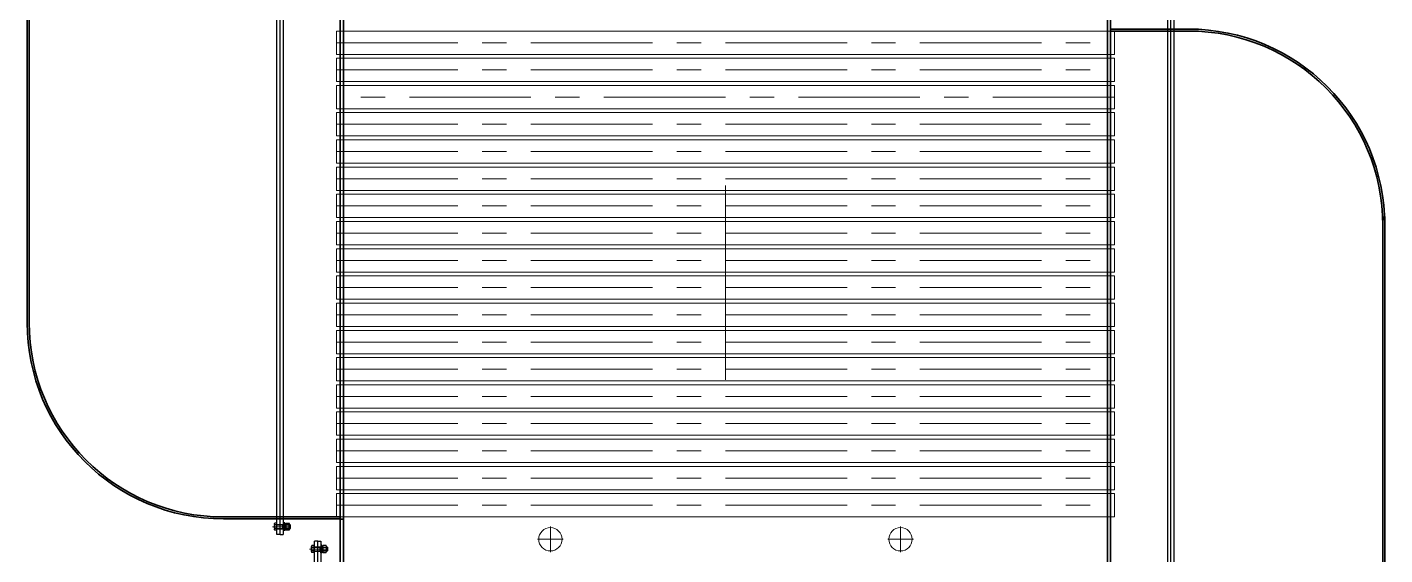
# Model space of a CAD drawing. Header units: millimetres. Extents: x -5488 to 14225, y -250 to 10250.
# Drawn here: x 6007 to 9497, y 4187 to 5544 of the extents above; entities that cross this region are included whole.
import ezdxf

# ---------------------------------------------------------------- set-up
doc = ezdxf.new("R2010")
doc.units = ezdxf.units.MM
doc.header["$LTSCALE"] = 250
for name, pattern in [('CENTER', [2, 1.25, -0.25, 0.25, -0.25]), ('DASHED', [0.75, 0.5, -0.25]), ('点画线', [18, 12, -2, 2, -2])]:
    doc.linetypes.add(name, pattern=pattern)
doc.layers.get('0').update_dxf_attribs({"lineweight": 25})
for name, color, linetype, lineweight in [('1轮廓实线层', 7, 'Continuous', 25), ('2细线层', 4, 'Continuous', 9), ('3中心线层', 1, 'CENTER', 15), ('4虚线层', 6, 'DASHED', 9), ('6文字层', 3, 'Continuous', 20), ('8符号标注层', 31, 'Continuous', 15), ('EB0', 7, 'Continuous', 35), ('中心线层', 1, '点画线', 18)]:
    doc.layers.add(name, color=color, linetype=linetype, lineweight=lineweight)

# ---------------------------------------------------------------- blocks, each defined once
blk = doc.blocks.new('*U437')
at = {"layer": '1轮廓实线层'}
for p, q in [((-10, -2), (-10, 0)), ((-10, 0), (0, 0)), ((10, 0), (0, 0)), ((10, -2), (10, 0)), ((0, -2), (-10, -2)), ((0, -2), (10, -2))]:
    blk.add_line(p, q, dxfattribs=at)
at = {"layer": '3中心线层'}
blk.add_line((0, -4.1), (0, 1.8), dxfattribs=at)
at = {"layer": '4虚线层'}
for p, q in [((-5.5, -2), (-5.5, 0)), ((5.5, -2), (5.5, 0))]:
    blk.add_line(p, q, dxfattribs=at)
blk = doc.blocks.new('*U438')
blk.add_line((-7.7, -2.6), (-7.7, -1.3))
at = {"layer": '1轮廓实线层'}
for p, q in [((-7.7, -2.6), (-7.7, 0)), ((-7.7, 0), (0.6, 0)), ((0, -2.6), (-0.7, 0)), ((7.7, 0), (0.6, 0)), ((0.6, 0), (1.3, -2.6)), ((7.7, -2.6), (7.7, 0)), ((0, -2.6), (-7.7, -2.6)), ((0, -2.6), (7.7, -2.6))]:
    blk.add_line(p, q, dxfattribs=at)
at = {"layer": '3中心线层'}
blk.add_line((0, -4.7), (0, 2.1), dxfattribs=at)
at = {"layer": '4虚线层'}
for p, q in [((-5.1, -2.6), (-5.1, 0)), ((5.1, -2.6), (5.1, 0))]:
    blk.add_line(p, q, dxfattribs=at)
blk = doc.blocks.new('*U439')
for p, q in [((-6.6, 0), (6.6, 0)), ((-8.8, -8.8), (-8.8, -0.7)), ((6.6, -9.5), (-6.6, -9.5)), ((-4.4, -8.8), (-4.4, -0.7)), ((4.4, -8.8), (4.4, -0.7)), ((8.8, -0.7), (8.8, -8.8))]:
    blk.add_line(p, q)
for centre, radius, start, end in [((-6.6, -3.7), 3.75, 54.0904, 125.9096), ((-6.6, -5.8), 3.75, 234.0904, 305.9096), ((0, -13.9), 13.9, 71.5934, 108.4066), ((0, 4.4), 13.9, 251.5934, 288.4066), ((6.6, -3.7), 3.75, 54.0904, 125.9096), ((6.6, -5.8), 3.75, 234.0904, 305.9096)]:
    blk.add_arc(centre, radius, start, end)
at = {"layer": '3中心线层'}
blk.add_line((0, -9.5), (0, 0), dxfattribs=at)
blk = doc.blocks.new('axx')
at = {"layer": '1轮廓实线层'}
for p, q in [((6634.3, 4411.5), (6634.3, 4418.1)), ((6634.3, 4404.9), (6634.3, 4411.5)), ((6640.7, 4420.3), (6635.3, 4420.3)), ((6640.7, 4415.9), (6635.3, 4415.9)), ((6640.7, 4407.1), (6635.3, 4407.1)), ((6640.7, 4402.7), (6635.3, 4402.7)), ((6640.7, 4420.3), (6640.7, 4402.7)), ((6640.7, 4416.5), (6675.7, 4416.5)), ((6640.7, 4406.5), (6675.7, 4406.5)), ((6655.7, 4416.5), (6655.7, 4406.5)), ((6675.7, 4416.5), (6675.7, 4406.5))]:
    blk.add_line(p, q, dxfattribs=at)
for centre, radius, start, end in [((6637.3, 4418.1), 3, 132.8267, 227.1733), ((6644.8, 4411.5), 10.6, 155.3704, 204.6296), ((6637.3, 4404.9), 3, 132.8267, 227.1733)]:
    blk.add_arc(centre, radius, start, end, dxfattribs=at)
at = {"layer": '2细线层'}
for p, q in [((6655.7, 4415.5), (6675.7, 4415.5)), ((6655.7, 4407.5), (6675.7, 4407.5))]:
    blk.add_line(p, q, dxfattribs=at)
at = {"layer": '3中心线层'}
for p, q in [((6657.9, 4411.5), (6629.7, 4411.5)), ((6657.9, 4411.5), (6629.7, 4411.5)), ((6657.9, 4411.5), (6629.7, 4411.5)), ((6657.9, 4411.5), (6629.7, 4411.5)), ((6630.4, 4411.5), (6669.5, 4411.5)), ((6641.5, 4411.5), (6669.6, 4411.5)), ((6641.5, 4411.5), (6669.6, 4411.5)), ((6641.5, 4411.5), (6669.6, 4411.5)), ((6641.5, 4411.5), (6669.6, 4411.5))]:
    blk.add_line(p, q, dxfattribs=at)
at = {"layer": '4虚线层'}
for p, q in [((6650.7, 4417.5), (6640.7, 4417.5)), ((6650.7, 4417.5), (6640.7, 4417.5)), ((6650.7, 4405.5), (6640.7, 4405.5)), ((6650.7, 4405.5), (6640.7, 4405.5)), ((6650.7, 4417.5), (6658.7, 4417.5)), ((6650.7, 4417.5), (6658.7, 4417.5)), ((6650.7, 4405.5), (6658.7, 4405.5)), ((6650.7, 4405.5), (6658.7, 4405.5))]:
    blk.add_line(p, q, dxfattribs=at)
at = {"xscale": -1, "rotation": 90}
for name, p in [('*U437', (6658.7, 4411.5)), ('*U438', (6660.7, 4411.5)), ('*U439', (6663.3, 4411.5))]:
    blk.add_blockref(name, p, dxfattribs=at)

msp = doc.modelspace()

# ---------------------------------------------------------------- linework, layer by layer
for p, q in [((6648.69, 4239.04), (6648.69, 6874.04)), ((6656.69, 4239.04), (6656.69, 6874.04)), ((6656.69, 4239.04), (6656.69, 6874.04)), ((6664.69, 6874.04), (6664.69, 4239.04)), ((8938.69, 2671.54), (8938.69, 5579.04)), ((8946.69, 2671.54), (8946.69, 5579.04)), ((8946.69, 2671.54), (8946.69, 5579.04)), ((8954.69, 5579.04), (8954.69, 2671.54)), ((6656.69, 4239.04), (6648.69, 4239.04)), ((6656.69, 4239.04), (6664.69, 4239.04)), ((6745.69, 2671.54), (6745.69, 4221.54)), ((6753.69, 4221.54), (6745.69, 4221.54)), ((6753.69, 2671.54), (6753.69, 4221.54)), ((6753.69, 4221.54), (6761.69, 4221.54)), ((6753.69, 2671.54), (6753.69, 4221.54)), ((6761.69, 4221.54), (6761.69, 2671.54))]:
    msp.add_line(p, q)
at = {"layer": '3中心线层'}
for p, q in [((6801.69, 5504.04), (8801.69, 5504.04)), ((6801.69, 5434.04), (8801.69, 5434.04)), ((8801.69, 5364.04), (6801.69, 5364.04)), ((6801.69, 5294.04), (8801.69, 5294.04)), ((6801.69, 5224.04), (8801.69, 5224.04)), ((6801.69, 5154.04), (8801.69, 5154.04)), ((6801.69, 5084.04), (8801.69, 5084.04)), ((6801.69, 5014.04), (8801.69, 5014.04)), ((6801.69, 4944.04), (8801.69, 4944.04)), ((6801.69, 4874.04), (8801.69, 4874.04)), ((6801.69, 4804.04), (8801.69, 4804.04)), ((6801.69, 4734.04), (8801.69, 4734.04)), ((6801.69, 4664.04), (8801.69, 4664.04)), ((6801.69, 4594.04), (8801.69, 4594.04)), ((6801.69, 4524.04), (8801.69, 4524.04)), ((6801.69, 4454.04), (8801.69, 4454.04)), ((6801.69, 4384.04), (8801.69, 4384.04)), ((6801.69, 4314.04), (8801.69, 4314.04))]:
    msp.add_line(p, q, dxfattribs=at)
at = {"layer": '6文字层'}
for p, q in [((6801.69, 5534.04), (8801.69, 5534.04)), ((6801.69, 5534.04), (6801.69, 5474.04)), ((8801.69, 5474.04), (8801.69, 5534.04)), ((6801.69, 5474.04), (8801.69, 5474.04)), ((6801.69, 5464.04), (8801.69, 5464.04)), ((6801.69, 5464.04), (6801.69, 5404.04)), ((8801.69, 5404.04), (8801.69, 5464.04)), ((6801.69, 5404.04), (8801.69, 5404.04)), ((6801.69, 5394.04), (8801.69, 5394.04)), ((6801.69, 5394.04), (6801.69, 5334.04)), ((8801.69, 5334.04), (8801.69, 5394.04)), ((6801.69, 5334.04), (8801.69, 5334.04)), ((6801.69, 5324.04), (8801.69, 5324.04)), ((6801.69, 5324.04), (6801.69, 5264.04)), ((8801.69, 5264.04), (8801.69, 5324.04)), ((6801.69, 5264.04), (8801.69, 5264.04)), ((6801.69, 5254.04), (8801.69, 5254.04)), ((6801.69, 5254.04), (6801.69, 5194.04)), ((8801.69, 5194.04), (8801.69, 5254.04)), ((6801.69, 5194.04), (8801.69, 5194.04)), ((6801.69, 5184.04), (8801.69, 5184.04)), ((6801.69, 5184.04), (6801.69, 5124.04)), ((8801.69, 5124.04), (8801.69, 5184.04)), ((6801.69, 5124.04), (8801.69, 5124.04)), ((6801.69, 5114.04), (8801.69, 5114.04)), ((6801.69, 5114.04), (6801.69, 5054.04)), ((8801.69, 5054.04), (8801.69, 5114.04)), ((6801.69, 5054.04), (8801.69, 5054.04)), ((6801.69, 5044.04), (8801.69, 5044.04)), ((6801.69, 5044.04), (6801.69, 4984.04)), ((8801.69, 4984.04), (8801.69, 5044.04)), ((6801.69, 4984.04), (8801.69, 4984.04)), ((6801.69, 4974.04), (8801.69, 4974.04)), ((6801.69, 4974.04), (6801.69, 4914.04)), ((8801.69, 4914.04), (8801.69, 4974.04)), ((6801.69, 4914.04), (8801.69, 4914.04)), ((6801.69, 4904.04), (8801.69, 4904.04)), ((6801.69, 4904.04), (6801.69, 4844.04)), ((8801.69, 4844.04), (8801.69, 4904.04)), ((6801.69, 4844.04), (8801.69, 4844.04)), ((6801.69, 4834.04), (8801.69, 4834.04)), ((6801.69, 4834.04), (6801.69, 4774.04)), ((8801.69, 4774.04), (8801.69, 4834.04)), ((6801.69, 4774.04), (8801.69, 4774.04)), ((6801.69, 4764.04), (8801.69, 4764.04)), ((6801.69, 4764.04), (6801.69, 4704.04)), ((8801.69, 4704.04), (8801.69, 4764.04)), ((6801.69, 4704.04), (8801.69, 4704.04)), ((6801.69, 4694.04), (8801.69, 4694.04)), ((6801.69, 4694.04), (6801.69, 4634.04)), ((8801.69, 4634.04), (8801.69, 4694.04)), ((6801.69, 4634.04), (8801.69, 4634.04)), ((6801.69, 4624.04), (8801.69, 4624.04)), ((6801.69, 4624.04), (6801.69, 4564.04)), ((8801.69, 4564.04), (8801.69, 4624.04)), ((6801.69, 4564.04), (8801.69, 4564.04)), ((6801.69, 4554.04), (8801.69, 4554.04)), ((6801.69, 4554.04), (6801.69, 4494.04)), ((8801.69, 4494.04), (8801.69, 4554.04)), ((6801.69, 4494.04), (8801.69, 4494.04)), ((6801.69, 4484.04), (8801.69, 4484.04)), ((6801.69, 4484.04), (6801.69, 4424.04)), ((8801.69, 4424.04), (8801.69, 4484.04)), ((6801.69, 4424.04), (8801.69, 4424.04)), ((6801.69, 4414.04), (8801.69, 4414.04)), ((6801.69, 4414.04), (6801.69, 4354.04)), ((8801.69, 4354.04), (8801.69, 4414.04)), ((6801.69, 4354.04), (8801.69, 4354.04)), ((6801.69, 4344.04), (8801.69, 4344.04)), ((6801.69, 4344.04), (6801.69, 4284.04)), ((8801.69, 4284.04), (8801.69, 4344.04)), ((6801.69, 4284.04), (8801.69, 4284.04))]:
    msp.add_line(p, q, dxfattribs=at)
at = {"layer": '8符号标注层', "color": 5}
for centre in [(7351.69, 4226.54), (8251.69, 4226.54)]:
    msp.add_circle(centre, 30, dxfattribs=at)
at = {"layer": 'EB0'}
for p, q in [((6811.69, 2590.54), (6811.69, 7746.54)), ((6819.69, 2590.54), (6819.69, 7746.54)), ((8783.69, 2590.54), (8783.69, 7746.54)), ((8791.69, 2653.54), (8791.69, 7746.54)), ((8791.69, 2590.54), (8791.69, 7746.54)), ((6006.69, 6329.04), (6006.69, 4784.04)), ((6011.69, 6329.04), (6011.69, 4784.04)), ((8991.69, 5539.04), (8791.69, 5539.04)), ((8991.69, 5534.04), (8791.69, 5534.04)), ((9491.69, 5057.34), (9491.69, 3216.54)), ((9496.69, 5057.34), (9496.69, 3216.54)), ((6811.69, 4284.04), (6511.69, 4284.04)), ((6811.69, 4279.04), (6511.69, 4279.04)), ((6724.69, 4279.04), (6556.69, 4279.04)), ((6819.69, 4278.04), (6811.69, 4278.04))]:
    msp.add_line(p, q, dxfattribs=at)
for centre, radius, start, end in [((8991.69, 5034.04), 505, 0, 90), ((8991.69, 5034.04), 500, 0, 90), ((6511.69, 4784.04), 505, 180, 270), ((6511.69, 4784.04), 500, 180, 270)]:
    msp.add_arc(centre, radius, start, end, dxfattribs=at)
at = {"layer": '中心线层', "linetype": '点画线', "lineweight": 18}
for p, q in [((7801.69, 8636.54), (7801.69, 1557.37)), ((7351.69, 4259.54), (7351.69, 4193.54)), ((8251.69, 4259.54), (8251.69, 4193.54)), ((7318.69, 4226.54), (7384.69, 4226.54)), ((8284.69, 4226.54), (8218.69, 4226.54))]:
    msp.add_line(p, q, dxfattribs=at)

# ---------------------------------------------------------------- block references
at = {"xscale": -1, "rotation": 180}
msp.add_blockref('axx', (8, 8670.57), dxfattribs=at)
msp.add_blockref('axx', (103.1, -210))

doc.saveas('drawing.dxf')
